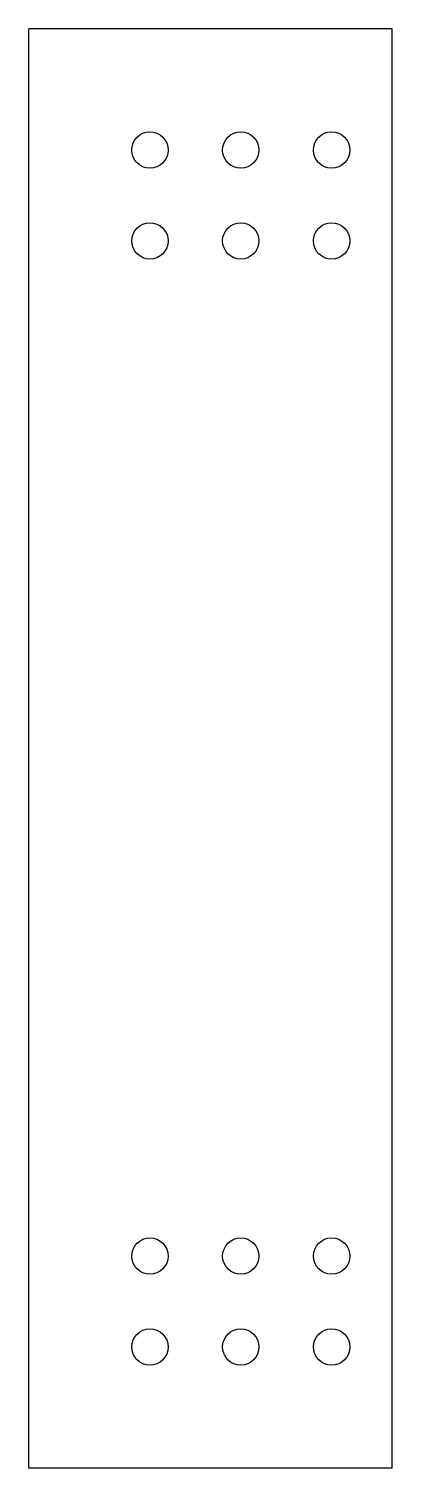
# Model space of a CAD drawing. Extents: x 0 to 240, y -475 to 475.
import ezdxf

# ---------------------------------------------------------------- set-up
doc = ezdxf.new("R2010")
doc.units = 0
doc.layers.get('0').update_dxf_attribs({"linetype": 'CONTINUOUS'})

msp = doc.modelspace()

# ---------------------------------------------------------------- linework, layer by layer
for p, q in [((0, -475), (0, 475)), ((240, 475), (0, 475)), ((240, -475), (240, 475)), ((240, -475), (0, -475))]:
    msp.add_line(p, q)
for centre in [(80, 395), (80, 395), (140, 395), (140, 395), (200, 395), (200, 395), (80, 335), (80, 335), (140, 335), (140, 335), (200, 335), (200, 335), (80, -335), (80, -335), (140, -335), (140, -335), (200, -335), (200, -335), (80, -395), (80, -395), (140, -395), (140, -395), (200, -395), (200, -395)]:
    msp.add_circle(centre, 12)

doc.saveas('drawing.dxf')
